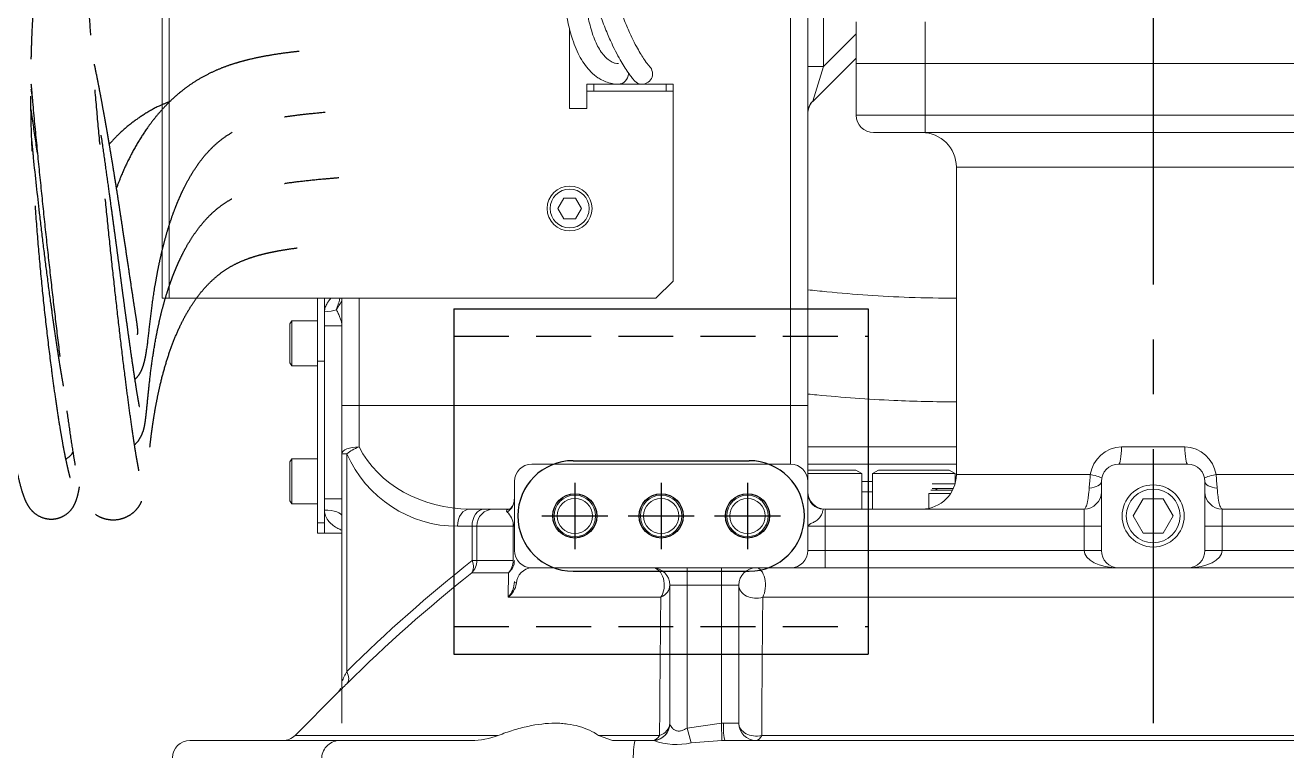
# Model space of a CAD drawing. Extents: x -2384 to 29887, y -2542 to 22350.
# Drawn here: x 1530.7 to 1896.1, y 1286.5 to 1498.6 of the extents above; entities that cross this region are included whole.
import ezdxf

# ---------------------------------------------------------------- set-up
doc = ezdxf.new("R2010")
doc.units = 0
doc.header["$LTSCALE"] = 63.5
doc.header["$MEASUREMENT"] = 0
for name, pattern in [('CENTER', [2, 1.25, -0.25, 0.25, -0.25]), ('HIDDEN', [0.375, 0.25, -0.125]), ('PHANTOM', [2.5, 1.25, -0.25, 0.25, -0.25, 0.25, -0.25])]:
    doc.linetypes.add(name, pattern=pattern)
doc.layers.get('0').update_dxf_attribs({"linetype": 'CONTINUOUS'})
for name, color, linetype in [('1', 4, 'HIDDEN'), ('2', 2, 'CENTER'), ('4', 6, 'PHANTOM')]:
    doc.layers.add(name, color=color, linetype=linetype)

# ---------------------------------------------------------------- blocks, each defined once
blk = doc.blocks.new('A$C51FE543C')
at = {"layer": '4'}
for points, knots in [([(-293.82, 377.06), (-293.81, 377.06), (-293.73, 377.01), (-293.8, 377.4), (-293.95, 378.26), (-294.24, 379.77), (-294.57, 381.68), (-294.93, 383.89), (-295.42, 387.1), (-296.07, 391.61), (-296.89, 397.63), (-297.81, 404.8), (-298.85, 413.23), (-299.98, 422.91), (-301.1, 432.97), (-302.21, 443.33), (-303.3, 453.87), (-304.36, 464.57), (-305.39, 475.43), (-306.39, 486.51), (-307.25, 496.95), (-307.96, 506.92), (-308.54, 516.48), (-308.98, 525.91), (-309.31, 535.1), (-309.53, 543.84), (-309.7, 552.97), (-309.82, 563.47), (-309.89, 575.34), (-309.92, 588.34), (-309.91, 601.1), (-309.88, 613.34), (-309.84, 625.01), (-309.79, 636.96), (-309.74, 649.42), (-309.69, 662.78), (-309.64, 674.02), (-309.6, 683.15), (-309.57, 690), (-309.54, 697.06), (-309.52, 704.63), (-309.49, 713), (-309.45, 722.44), (-309.42, 732.95), (-309.39, 744.54), (-309.36, 757.21), (-309.33, 770.86), (-309.3, 785.48), (-309.28, 798.57), (-309.28, 806.81), (-309.28, 809.86)], [0, 0, 0, 0, 0.001763, 0.011792, 0.023348, 0.036435, 0.050068, 0.063539, 0.076843, 0.102938, 0.128339, 0.153026, 0.185108, 0.216575, 0.247618, 0.278238, 0.308431, 0.337767, 0.3671, 0.396438, 0.425759, 0.447952, 0.470167, 0.492569, 0.509528, 0.526629, 0.543873, 0.56127, 0.584697, 0.608275, 0.631035, 0.652755, 0.67343, 0.693055, 0.716226, 0.739548, 0.763957, 0.77584, 0.787964, 0.800329, 0.813303, 0.828087, 0.844775, 0.863366, 0.883861, 0.906259, 0.930561, 0.956282, 0.983839, 1, 1, 1, 1]), ([(-334.87, 563.89), (-334.94, 563.19), (-335.38, 558.26), (-336.25, 549.46), (-337.4, 537.74), (-338.42, 526.78), (-339.23, 516.59), (-339.81, 507.06), (-340.23, 495.9), (-340.28, 483.29), (-339.77, 469), (-338.91, 455.02), (-337.79, 441.39), (-336.49, 428.13), (-335.04, 415.35), (-333.67, 404.69), (-332.42, 395.9), (-331.32, 388.81), (-330.34, 383.2), (-329.51, 378.92), (-328.85, 375.79), (-328.22, 373.16), (-327.61, 371.03), (-327.04, 369.36), (-326.47, 368.02), (-325.84, 366.89), (-325.08, 365.82), (-323.7, 364.46), (-321.71, 363.41), (-319.62, 363.03), (-318.09, 363.11), (-316.77, 363.45), (-315.31, 364.07), (-313.98, 365.07), (-313.03, 366.19), (-312.39, 367.28), (-311.75, 368.85), (-311.29, 370.6), (-311.05, 371.88), (-310.96, 372.4)], [0, 0, 0, 0, 0.005675, 0.039505, 0.073048, 0.106329, 0.139322, 0.172021, 0.204619, 0.260399, 0.315928, 0.371247, 0.426999, 0.483703, 0.54137, 0.600079, 0.639397, 0.6796, 0.720712, 0.745375, 0.770368, 0.794809, 0.816322, 0.833243, 0.847665, 0.859599, 0.869423, 0.878872, 0.890629, 0.896848, 0.903857, 0.907671, 0.911692, 0.920655, 0.931322, 0.943895, 0.963738, 0.985439, 1, 1, 1, 1]), ([(-324.93, 496.24), (-324.92, 496.62), (-324.87, 498.54), (-324.73, 502.83), (-324.43, 509.32), (-323.9, 517.08), (-323.16, 525.51), (-322.26, 534.39), (-321.43, 542.18), (-320.95, 546.97), (-320.77, 548.7)], [0, 0, 0, 0, 0.028373, 0.14227, 0.297153, 0.452001, 0.611689, 0.771343, 0.917775, 1, 1, 1, 1]), ([(-294.31, 416.6), (-294.22, 416.62), (-293.96, 416.69), (-294.07, 417.97), (-294.37, 420.25), (-294.85, 423.37), (-295.47, 427.34), (-296.16, 431.96), (-296.88, 436.78), (-297.61, 441.67), (-298.31, 446.29), (-298.96, 450.59), (-299.56, 454.52), (-300.15, 458.34), (-300.74, 462.02), (-301.29, 465.44), (-301.79, 468.46), (-302.19, 470.84), (-302.49, 472.64), (-302.73, 474.06), (-302.99, 475.55), (-303.31, 477.39), (-303.72, 479.66), (-304.21, 482.39), (-304.8, 485.57), (-305.5, 489.2), (-306.31, 493.23), (-306.92, 496.2), (-307.27, 497.8), (-307.31, 497.95)], [0, 0, 0, 0, 0.028626, 0.090789, 0.146942, 0.20568, 0.266935, 0.329227, 0.388908, 0.44578, 0.499834, 0.542875, 0.583941, 0.623024, 0.660118, 0.694717, 0.724345, 0.748667, 0.764052, 0.776197, 0.789479, 0.806858, 0.828337, 0.853921, 0.883616, 0.917437, 0.955407, 0.995603, 1, 1, 1, 1]), ([(-247.35, 498.49), (-248.27, 498.39), (-250.71, 498.12), (-254.33, 497.6), (-258.34, 496.91), (-261.7, 496.17), (-264.51, 495.43), (-266.91, 494.71), (-269.5, 493.79), (-272.37, 492.59), (-275.38, 491.07), (-278.27, 489.3), (-281.21, 487.17), (-284.08, 484.73), (-286.78, 482), (-289.16, 479.23), (-291.61, 475.99), (-294.16, 472.05), (-296.68, 467.39), (-298.74, 462.96), (-299.81, 460.12), (-300.25, 458.94)], [0, 0, 0, 0, 0.033582, 0.088825, 0.142636, 0.195843, 0.229567, 0.263074, 0.300436, 0.344311, 0.393572, 0.441811, 0.487931, 0.547607, 0.602358, 0.652976, 0.706339, 0.781353, 0.861411, 0.942726, 1, 1, 1, 1]), ([(-313.72, 375.17), (-313.72, 375.17), (-313.66, 375.12), (-313.74, 375.39), (-313.88, 376), (-314.19, 377.19), (-314.59, 378.94), (-315.06, 381.16), (-315.55, 383.69), (-316.05, 386.48), (-316.65, 390.05), (-317.35, 394.52), (-318.15, 399.99), (-319.11, 407.07), (-320.22, 416.02), (-321.43, 426.95), (-322.53, 438.27), (-323.49, 449.88), (-324.3, 461.73), (-324.86, 473.81), (-325.14, 485.2), (-324.97, 492.84), (-324.89, 496.24)], [0, 0, 0, 0, 0.000171, 0.021288, 0.046106, 0.07452, 0.106644, 0.140518, 0.174052, 0.207237, 0.240066, 0.290927, 0.340883, 0.389906, 0.471568, 0.551909, 0.631045, 0.708977, 0.785754, 0.862249, 0.938615, 1, 1, 1, 1]), ([(-325.01, 489.11), (-324.86, 487.36), (-324.34, 481.23), (-323.37, 471.2), (-322.13, 458.83), (-320.87, 446.8), (-319.59, 435.06), (-318.29, 423.65), (-316.98, 412.68), (-315.79, 403.14), (-314.7, 394.85), (-313.7, 387.76), (-312.88, 382.44), (-312.23, 378.65), (-311.77, 376.1), (-311.33, 373.92), (-310.88, 372.01), (-310.42, 370.4), (-309.91, 369.01), (-309.34, 367.79), (-308.69, 366.75), (-307.95, 365.84), (-306.95, 364.87), (-305.69, 363.98), (-304.1, 363.32), (-302.65, 362.95), (-300.82, 362.81), (-298.94, 363.1), (-297.2, 363.77), (-295.88, 364.56), (-294.78, 365.49), (-293.9, 366.52), (-293.29, 367.51), (-292.76, 368.66), (-292.14, 370.49), (-291.68, 373.01), (-291.35, 376.11), (-291.09, 378.99), (-290.78, 382.08), (-290.46, 384.97), (-290.14, 387.56), (-289.81, 389.98), (-289.44, 392.46), (-288.97, 395.27), (-288.37, 398.41), (-287.57, 402.14), (-286.51, 406.28), (-285.18, 410.66), (-283.67, 414.82), (-282.14, 418.36), (-280.7, 421.24), (-279.38, 423.58), (-277.95, 425.85), (-276.36, 428.04), (-274.62, 430.12), (-272.76, 432.04), (-270.69, 433.85), (-268.43, 435.48), (-266.08, 436.84), (-263.72, 437.92), (-261.48, 438.75), (-259.47, 439.37), (-257.74, 439.83), (-256.04, 440.23), (-254.08, 440.64), (-251.55, 441.09), (-248.33, 441.56), (-244.34, 442.03), (-239.89, 442.45), (-236.55, 442.7), (-235, 442.81)], [0, 0, 0, 0, 0.014245, 0.04991, 0.085504, 0.121194, 0.157392, 0.19412, 0.231387, 0.269346, 0.298662, 0.328899, 0.360083, 0.375122, 0.390381, 0.405632, 0.419414, 0.431495, 0.441386, 0.449787, 0.456728, 0.461007, 0.464756, 0.471431, 0.474418, 0.47735, 0.481267, 0.486447, 0.489525, 0.492956, 0.497002, 0.503216, 0.510739, 0.518434, 0.526075, 0.546354, 0.566577, 0.586344, 0.603909, 0.619163, 0.632126, 0.642846, 0.654596, 0.667643, 0.681978, 0.697595, 0.717655, 0.737211, 0.756273, 0.774579, 0.78735, 0.798663, 0.810705, 0.824123, 0.836386, 0.849246, 0.862654, 0.876528, 0.890172, 0.902356, 0.913076, 0.922039, 0.929095, 0.93482, 0.941916, 0.950731, 0.961283, 0.973594, 0.987694, 1, 1, 1, 1]), ([(-293.64, 395.68), (-293.63, 395.68), (-293.59, 395.67), (-293.71, 396.25), (-293.94, 397.64), (-294.43, 400.52), (-295.02, 404.31), (-295.66, 408.61), (-296.29, 413.06), (-296.87, 417.21), (-297.42, 421.2), (-297.92, 424.9), (-298.37, 428.24), (-298.77, 431.22), (-299.13, 433.98), (-299.52, 436.89), (-299.95, 440.13), (-300.45, 443.86), (-301.01, 447.99), (-301.64, 452.65), (-302.38, 458.08), (-303.25, 464.35), (-304.24, 471.37), (-305.22, 478.13), (-305.9, 482.51), (-306.19, 484.41)], [0, 0, 0, 0, 0.008164, 0.028188, 0.091077, 0.154958, 0.219737, 0.285336, 0.337205, 0.385929, 0.429818, 0.468861, 0.503056, 0.532403, 0.558082, 0.583697, 0.616161, 0.649761, 0.68723, 0.72878, 0.774416, 0.83018, 0.890994, 0.952954, 1, 1, 1, 1]), ([(-284.78, 483.95), (-285.82, 483.54), (-288.45, 482.51), (-292.21, 480.34), (-296.05, 477.65), (-299.43, 474.8), (-301.39, 472.67), (-302.33, 471.66)], [0, 0, 0, 0, 0.150715, 0.380311, 0.591692, 0.806942, 1, 1, 1, 1]), ([(-323.14, 468.99), (-323.58, 472.07), (-324.18, 476.25), (-324.8, 480.51), (-324.97, 481.62)], [0, 0, 0, 0, 0.740027, 1, 1, 1, 1]), ([(-294.89, 403.54), (-294.66, 403.77), (-294.03, 404.39), (-293.48, 405.24), (-292.9, 406.31), (-292.47, 407.5), (-292.09, 408.89), (-291.77, 410.43), (-291.3, 413.28), (-290.79, 417.77), (-290.09, 423.88), (-289.31, 429.32), (-288.55, 433.63), (-287.98, 436.58), (-287.32, 439.58), (-286.58, 442.63), (-285.76, 445.63), (-284.86, 448.59), (-283.93, 451.29), (-283.06, 453.61), (-282.27, 455.53), (-281.45, 457.39), (-280.31, 459.74), (-278.74, 462.62), (-276.7, 465.8), (-274.38, 468.77), (-271.9, 471.33), (-269.32, 473.46), (-266.47, 475.28), (-263.4, 476.7), (-260.04, 477.81), (-256.59, 478.67), (-252.99, 479.34), (-249.02, 479.93), (-244.72, 480.44), (-241.46, 480.75), (-239.82, 480.9)], [0, 0, 0, 0, 0.007082, 0.01933, 0.035084, 0.054368, 0.074976, 0.095384, 0.115626, 0.182438, 0.248517, 0.315683, 0.342502, 0.369552, 0.396831, 0.42434, 0.452084, 0.478137, 0.504682, 0.526101, 0.542487, 0.559469, 0.580432, 0.613018, 0.649276, 0.687637, 0.722908, 0.756888, 0.792188, 0.827753, 0.859585, 0.888758, 0.916032, 0.942439, 0.9712, 1, 1, 1, 1]), ([(-315.58, 401.57), (-315.78, 402.73), (-316.23, 405.29), (-316.96, 409.84), (-317.73, 414.89), (-318.5, 420.16), (-319.38, 426.54), (-320.38, 434.09), (-321.47, 442.82), (-322.77, 453.91), (-323.91, 463.9), (-324.6, 471.1), (-324.77, 472.8)], [0, 0, 0, 0, 0.070668, 0.155345, 0.238084, 0.318849, 0.397636, 0.517449, 0.632349, 0.742909, 0.939267, 1, 1, 1, 1]), ([(-295.04, 384.61), (-294.9, 384.72), (-294.13, 385.35), (-293.28, 386.74), (-292.57, 388.24), (-292.2, 389.61), (-291.97, 390.78), (-291.81, 391.97), (-291.64, 393.42), (-291.39, 395.82), (-291.03, 399.52), (-290.47, 404.76), (-289.73, 410.28), (-288.89, 415.26), (-288.05, 419.37), (-287.29, 422.61), (-286.49, 425.68), (-285.65, 428.49), (-284.89, 430.81), (-284.24, 432.63), (-283.71, 434.01), (-283.19, 435.29), (-282.62, 436.65), (-281.9, 438.25), (-280.97, 440.15), (-279.74, 442.43), (-278.27, 444.82), (-276.62, 447.16), (-274.89, 449.29), (-272.97, 451.32), (-270.83, 453.2), (-268.56, 454.83), (-266.3, 456.13), (-264.07, 457.14), (-261.63, 458.05), (-258.73, 458.89), (-255.15, 459.69), (-250.95, 460.4), (-245.98, 461.03), (-240.92, 461.54), (-237.26, 461.84), (-235.76, 461.97)], [0, 0, 0, 0, 0.002851, 0.016042, 0.031107, 0.048546, 0.06867, 0.090607, 0.112593, 0.134603, 0.189978, 0.245684, 0.300668, 0.351877, 0.382049, 0.410684, 0.437797, 0.463198, 0.485726, 0.49995, 0.512619, 0.523734, 0.535657, 0.551051, 0.569893, 0.591562, 0.619921, 0.645673, 0.670679, 0.69823, 0.727809, 0.755686, 0.781497, 0.804438, 0.825847, 0.852441, 0.879966, 0.909717, 0.941764, 0.976141, 1, 1, 1, 1]), ([(-314.91, 380.49), (-314.79, 380.56), (-313.79, 381.12), (-313.21, 381.84), (-312.89, 382.43), (-312.86, 382.47)], [0, 0, 0, 0, 0.11395, 0.924596, 1, 1, 1, 1])]:
    blk.add_open_spline(points, degree=3, knots=knots, dxfattribs=at)
blk.add_open_spline([(-325.03, 487.54), (-324.71, 485.62)], degree=1, dxfattribs=at)
blk = doc.blocks.new('CLHOLEM12pS', base_point=(6715.01, 3624.56))
blk.add_circle((6715.01, 3624.56), 6.4)
at = {"layer": '2'}
for p, q in [((6715.01, 3634.13), (6715.01, 3614.98)), ((6705.43, 3624.56), (6724.58, 3624.56))]:
    blk.add_line(p, q, dxfattribs=at)
blk = doc.blocks.new('A$C05DC3D27')
for p, q in [((-35, 60), (85, 60)), ((-35, 60), (-35, -40)), ((85, 60), (85, -40)), ((-0.5, 16), (50.5, 16)), ((-0.5, -16), (50.5, -16)), ((-35, -40), (85, -40))]:
    blk.add_line(p, q)
for centre, start, end in [((-0.5, 0), 90, 270), ((50.5, 0), 270, 90)]:
    blk.add_arc(centre, 16, start, end)
at = {"layer": '1'}
for p, q in [((-35, 52), (85, 52)), ((-35, -32), (85, -32))]:
    blk.add_line(p, q, dxfattribs=at)
for p in [(0, 0), (25, 0), (50, 0)]:
    blk.add_blockref('CLHOLEM12pS', p)

msp = doc.modelspace()

# ---------------------------------------------------------------- linework, layer by layer
at = {"color": 6, "lineweight": 0}
for p, q in [((1570.38, 1419.55), (1570.38, 1533.54)), ((1572.38, 1419.55), (1572.38, 1533.54)), ((1761.88, 1509.28), (1761.88, 1486.62)), ((1771.38, 1487.55), (1771.38, 1499.55)), ((1791.38, 1499.55), (1791.38, 1487.55)), ((1688.38, 1497.66), (1688.38, 1474.55)), ((1761.88, 1486.62), (1771.38, 1496.12)), ((1771.38, 1489.05), (1758.85, 1476.51)), ((1771.38, 1472.55), (1771.38, 1487.55)), ((1791.38, 1487.55), (1771.38, 1487.55)), ((1791.38, 1487.55), (1771.38, 1487.55)), ((1791.38, 1487.55), (1791.38, 1472.55)), ((1923.38, 1487.55), (1791.38, 1487.55)), ((1791.38, 1487.55), (1923.38, 1487.55)), ((1757.38, 1486.62), (1761.88, 1486.62)), ((1761.88, 1486.62), (1758.77, 1476.59)), ((1693.38, 1481.55), (1695.38, 1481.55)), ((1693.38, 1479.55), (1693.38, 1481.55)), ((1695.38, 1481.55), (1695.38, 1479.55)), ((1695.38, 1481.55), (1716.38, 1481.55)), ((1716.38, 1481.55), (1718.38, 1481.55)), ((1716.38, 1479.55), (1716.38, 1481.55)), ((1718.38, 1481.55), (1718.38, 1479.55)), ((1693.38, 1474.55), (1693.38, 1479.55)), ((1693.38, 1479.55), (1693.38, 1479.55)), ((1718.38, 1479.55), (1693.38, 1479.55)), ((1695.38, 1479.55), (1693.38, 1479.55)), ((1695.38, 1479.55), (1716.38, 1479.55)), ((1718.38, 1479.55), (1716.38, 1479.55)), ((1718.38, 1479.55), (1718.38, 1479.55)), ((1758.77, 1476.59), (1758.85, 1476.51)), ((1688.38, 1474.55), (1693.38, 1474.55)), ((1771.38, 1472.55), (1791.38, 1472.55)), ((1791.38, 1472.55), (1923.38, 1472.55)), ((1791.38, 1467.55), (1791.38, 1472.55)), ((1791.38, 1467.55), (1776.38, 1467.55)), ((1923.38, 1467.55), (1791.38, 1467.55)), ((1800.38, 1457.55), (1914.38, 1457.55)), ((1800.38, 1457.55), (1800.38, 1368.55)), ((1686.65, 1448.55), (1684.92, 1445.55)), ((1690.11, 1448.55), (1686.65, 1448.55)), ((1691.85, 1445.55), (1690.11, 1448.55)), ((1684.92, 1445.55), (1686.65, 1442.55)), ((1690.11, 1442.55), (1691.85, 1445.55)), ((1686.65, 1442.55), (1690.11, 1442.55)), ((1713.38, 1419.55), (1718.38, 1424.55)), ((1572.38, 1419.55), (1570.38, 1419.55)), ((1713.38, 1419.55), (1572.38, 1419.55)), ((1615.38, 1401.34), (1615.38, 1419.55)), ((1617.38, 1401.34), (1617.38, 1419.55)), ((1622.38, 1388.55), (1622.38, 1419.55)), ((1627.38, 1419.55), (1627.38, 1388.55)), ((1607.88, 1413.05), (1607.38, 1412.18)), ((1607.38, 1400.91), (1607.38, 1412.18)), ((1615.38, 1413.05), (1607.88, 1413.05)), ((1607.88, 1413.05), (1607.88, 1400.05)), ((1617.38, 1411.55), (1622.38, 1411.55)), ((1622.38, 1407.55), (1622.38, 1412.06)), ((1607.38, 1400.91), (1607.88, 1400.05)), ((1607.88, 1400.05), (1615.38, 1400.05)), ((1617.38, 1401.34), (1615.38, 1401.34)), ((1615.38, 1354.55), (1615.38, 1401.34)), ((1617.38, 1361.55), (1617.38, 1401.34)), ((1617.38, 1354.55), (1617.38, 1401.34)), ((1622.38, 1374.53), (1622.38, 1388.55)), ((1622.38, 1388.55), (1627.38, 1388.55)), ((1627.38, 1388.55), (1627.38, 1376.53)), ((1627.38, 1388.55), (1752.38, 1388.55)), ((1752.38, 1371.55), (1752.38, 1388.55)), ((1757.38, 1388.55), (1752.38, 1388.55)), ((1757.38, 1388.55), (1757.38, 1366.55)), ((1623.85, 1374.53), (1622.38, 1374.53)), ((1622.38, 1308.61), (1622.38, 1374.53)), ((1623.85, 1374.53), (1623.85, 1311.49)), ((1757.38, 1376.55), (1800.38, 1376.55)), ((1848.19, 1376.55), (1866.58, 1376.55)), ((1607.88, 1373.05), (1607.38, 1372.18)), ((1607.38, 1360.91), (1607.38, 1372.18)), ((1615.38, 1373.05), (1607.88, 1373.05)), ((1607.88, 1373.05), (1607.88, 1360.05)), ((1677.38, 1371.55), (1752.38, 1371.55)), ((1757.38, 1371.55), (1800.38, 1371.55)), ((1847.38, 1371.55), (1867.38, 1371.55)), ((1672.38, 1346.55), (1672.38, 1366.55)), ((1771.25, 1369.85), (1757.38, 1369.85)), ((1772.98, 1368.85), (1757.38, 1368.85)), ((1757.38, 1366.55), (1757.38, 1346.55)), ((1772.98, 1368.85), (1771.25, 1369.85)), ((1772.98, 1358.55), (1772.98, 1368.85)), ((1776.07, 1366.55), (1772.98, 1366.55)), ((1777.8, 1369.85), (1776.07, 1368.85)), ((1800.07, 1368.85), (1776.07, 1368.85)), ((1776.07, 1368.85), (1776.07, 1358.55)), ((1798.34, 1369.85), (1777.8, 1369.85)), ((1800.07, 1368.85), (1798.34, 1369.85)), ((1800.07, 1366.08), (1800.07, 1368.85)), ((1800.18, 1366.55), (1800.07, 1366.55)), ((1839.18, 1368.55), (1800.38, 1368.55)), ((1842.38, 1353.55), (1842.38, 1366.55)), ((1872.38, 1366.55), (1872.38, 1353.55)), ((1914.38, 1368.55), (1875.58, 1368.55)), ((1689.88, 1365.72), (1689.88, 1347.37)), ((1714.88, 1365.72), (1714.88, 1347.37)), ((1739.88, 1365.72), (1739.88, 1347.37)), ((1772.98, 1363.55), (1776.07, 1363.55)), ((1792.38, 1363.05), (1792.38, 1358.75)), ((1798.73, 1363.05), (1792.38, 1363.05)), ((1799.3, 1364.02), (1792.94, 1364.02)), ((1793.38, 1365.83), (1800, 1365.83)), ((1799.54, 1364.52), (1793.38, 1364.52)), ((1607.38, 1360.91), (1607.88, 1360.05)), ((1607.88, 1360.05), (1615.38, 1360.05)), ((1617.38, 1361.55), (1622.38, 1361.55)), ((1617.38, 1358.21), (1617.38, 1361.55)), ((1854.49, 1361.55), (1851.61, 1356.55)), ((1860.27, 1361.55), (1854.49, 1361.55)), ((1863.16, 1356.55), (1860.27, 1361.55)), ((1622.38, 1356.55), (1622.38, 1346.55)), ((1659.45, 1358.55), (1663.65, 1358.55)), ((1663.65, 1358.55), (1666.37, 1358.55)), ((1666.37, 1358.55), (1671.15, 1358.55)), ((1699.06, 1356.55), (1680.71, 1356.55)), ((1724.06, 1356.55), (1705.71, 1356.55)), ((1749.06, 1356.55), (1730.71, 1356.55)), ((1762.38, 1358.55), (1837.38, 1358.55)), ((1762.38, 1353.55), (1762.38, 1358.55)), ((1837.38, 1353.55), (1837.38, 1358.55)), ((1851.61, 1356.55), (1854.49, 1351.55)), ((1860.27, 1351.55), (1863.16, 1356.55)), ((1877.38, 1358.55), (1877.38, 1353.55)), ((1877.38, 1358.55), (1952.38, 1358.55)), ((1615.38, 1351.55), (1615.38, 1354.55)), ((1615.38, 1354.55), (1617.38, 1354.55)), ((1617.38, 1354.55), (1617.38, 1351.55)), ((1660.11, 1353.55), (1655.92, 1353.55)), ((1660.11, 1343.62), (1660.11, 1353.55)), ((1661.48, 1353.55), (1660.11, 1353.55)), ((1672.02, 1353.55), (1661.48, 1353.55)), ((1661.48, 1353.55), (1661.48, 1343.62)), ((1672.02, 1343.62), (1672.02, 1353.55)), ((1672.38, 1353.55), (1672.02, 1353.55)), ((1762.38, 1353.55), (1757.38, 1353.55)), ((1837.38, 1353.55), (1762.38, 1353.55)), ((1762.38, 1353.55), (1762.38, 1346.55)), ((1842.38, 1353.55), (1837.38, 1353.55)), ((1837.38, 1346.55), (1837.38, 1353.55)), ((1842.38, 1346.55), (1842.38, 1353.55)), ((1872.38, 1346.55), (1872.38, 1353.55)), ((1872.38, 1353.55), (1877.38, 1353.55)), ((1952.38, 1353.55), (1877.38, 1353.55)), ((1877.38, 1353.55), (1877.38, 1346.55)), ((1617.38, 1351.55), (1615.38, 1351.55)), ((1617.38, 1351.55), (1622.38, 1351.55)), ((1854.49, 1351.55), (1860.27, 1351.55)), ((1622.38, 1296.55), (1622.38, 1346.55)), ((1757.38, 1346.55), (1762.38, 1346.55)), ((1762.38, 1346.55), (1762.38, 1341.55)), ((1762.38, 1346.55), (1837.38, 1346.55)), ((1842.38, 1346.55), (1837.38, 1346.55)), ((1872.38, 1346.55), (1877.38, 1346.55)), ((1877.38, 1346.55), (1952.38, 1346.55)), ((1660.11, 1343.62), (1661.48, 1343.62)), ((1661.48, 1343.62), (1672.02, 1343.62)), ((1752.38, 1341.55), (1677.38, 1341.55)), ((1722.38, 1336.55), (1722.38, 1341.55)), ((1732.38, 1336.55), (1732.38, 1341.55)), ((1762.38, 1341.55), (1752.38, 1341.55)), ((1847.38, 1341.55), (1762.38, 1341.55)), ((1867.38, 1341.55), (1847.38, 1341.55)), ((1952.38, 1341.55), (1867.38, 1341.55)), ((1670.66, 1340.08), (1660.04, 1340.08)), ((1670.55, 1333.01), (1670.66, 1340.08)), ((1717.38, 1296.45), (1717.38, 1336.55)), ((1722.38, 1336.55), (1717.38, 1336.55)), ((1722.38, 1336.55), (1722.38, 1295.14)), ((1732.38, 1336.55), (1722.38, 1336.55)), ((1732.38, 1296.53), (1732.38, 1336.55)), ((1737.38, 1336.55), (1732.38, 1336.55)), ((1737.38, 1336.55), (1737.38, 1296.55)), ((1714.8, 1333.01), (1670.55, 1333.01)), ((1970.46, 1333.01), (1744.3, 1333.01)), ((1621.15, 1305.32), (1608.85, 1293.01)), ((1717.38, 1296.55), (1717.38, 1296.45)), ((1722.38, 1295.14), (1732.38, 1296.53)), ((1722.38, 1295.14), (1723.6, 1290.84)), ((1732.38, 1296.53), (1732.9, 1296.55)), ((1732.38, 1296.53), (1732.5, 1291.54)), ((1732.9, 1296.55), (1737.38, 1296.55)), ((1578.38, 1291.55), (1622.13, 1291.55)), ((1608.85, 1293.01), (1667.71, 1293.01)), ((1659.87, 1291.55), (1622.13, 1291.55)), ((1696.77, 1293.01), (1700.76, 1291.55)), ((1696.77, 1293.01), (1714.42, 1293.01)), ((1707.57, 1291.55), (1700.76, 1291.55)), ((1707.39, 1291.55), (1712.38, 1291.55)), ((1712.74, 1291.5), (1712.38, 1291.55)), ((1732.5, 1291.54), (1723.6, 1290.84)), ((1733.41, 1291.55), (1732.5, 1291.54)), ((1733.41, 1291.55), (1981.35, 1291.55)), ((1743.99, 1293.01), (1970.77, 1293.01))]:
    msp.add_line(p, q, dxfattribs=at)
at = {"lineweight": 0}
for p, q in [((1752.38, 1388.55), (1752.38, 1507.55)), ((1757.38, 1507.55), (1757.38, 1388.55)), ((1718.38, 1479.55), (1718.38, 1424.55))]:
    msp.add_line(p, q, dxfattribs=at)
at = {"color": 6, "lineweight": 0}
for centre, radius in [((1688.38, 1445.55), 6.5), ((1688.38, 1445.55), 5.63), ((1857.38, 1356.55), 9), ((1857.38, 1356.55), 7.79), ((1689.88, 1356.55), 6), ((1689.88, 1356.55), 5.1), ((1714.88, 1356.55), 6), ((1714.88, 1356.55), 5.1), ((1739.88, 1356.55), 6), ((1739.88, 1356.55), 5.1)]:
    msp.add_circle(centre, radius, dxfattribs=at)
for centre, radius, start, end in [((1702.38, 1484.55), 3, 90.019, 91.8267), ((1702.38, 1484.55), 3, 270.0293, 0), ((1709.38, 1484.55), 3, 216.8618, 0), ((1709.38, 1484.55), 3, 0, 36.8855), ((1762.85, 1472.95), 5.47, 138.288, 179.6944), ((1776.38, 1472.55), 5, 180, 270), ((1790.38, 1457.55), 10, 0, 90), ((1647.36, 1402.1), 30.04, 146.2679, 151.8846), ((1655.92, 1388.55), 35, 203.6067, 270), ((1848.5, 1367.12), 9.43, 91.9215, 171.2963), ((1866.28, 1367.14), 9.41, 8.5822, 88.2001), ((1677.38, 1366.55), 5, 90, 180), ((1752.38, 1366.55), 5, 0, 90), ((1847.38, 1366.55), 5, 90, 180), ((1867.38, 1366.55), 5, 0, 90), ((1790.38, 1368.55), 10, 270, 0), ((2049.92, 1349.13), 211.63, 174.7364, 175.823), ((1665.09, 1349.15), 211.39, 4.1763, 5.2642), ((1762.38, 1363.55), 5, 180, 270), ((1761.88, 1363.05), 4.5, 180, 270), ((1792.88, 1359.55), 5, 63.3452, 84.2608), ((1837.38, 1363.55), 5, 270, 0), ((1877.38, 1363.55), 5, 180, 270), ((1666.8, 1353.76), 5.24, 2.6597, 48.4948), ((1677.38, 1346.55), 5, 180, 270), ((1752.38, 1346.55), 5, 270, 0), ((1847.38, 1346.55), 5, 180, 270), ((1867.38, 1346.55), 5, 270, 0), ((1929.02, 1003.48), 433.6, 128.3299, 134.7353), ((1677.73, 1336.78), 4.78, 94.1484, 176.7687), ((1712.38, 1336.55), 5, 0, 90), ((1742.38, 1336.55), 5, 90, 180), ((1927.94, 1001.77), 431.53, 128.3743, 134.8032), ((1665.57, 1337.66), 6.81, 316.9442, 359.0193), ((1667.06, 1337.82), 5.94, 305.9493, 352.5056), ((13797.63, 1197.14), 12083.6, 179.355714, 179.545387), ((16990.81, 1197.05), 15247.11, 179.489066, 179.639383), ((1741.58, 1249.92), 132.86, 152.3905, 153.7859), ((1617.73, 1308.36), 4.57, 316.3768, 338.8667), ((1724.83, 1202.53), 145.99, 133.7682, 135.258), ((1712.38, 1296.55), 5, 270, 0), ((1742.38, 1296.55), 5, 180, 270), ((1578.38, 1286.55), 5, 90, 180), ((1605.31, 1296.55), 5, 270, 315), ((1621.84, 1286.29), 5.26, 86.8006, 177.219), ((1659.75, 1313.92), 22.37, 270.3174, 290.8474), ((1719.35, 1310.61), 20.22, 250.9428, 282.1384)]:
    msp.add_arc(centre, radius, start, end, dxfattribs=at)
for centre, major_axis, ratio, start_param, end_param in [((1761.88, 1473.48), (-4.5, 0), 0.957765, 5.476217, 6.283185), ((1623.22, 1417.65), (-2.4, -0.69), 0.920397, 5.021332, 5.05665), ((1617.38, 1417.73), (5, 0), 0.411904, 4.712389, 5.485165), ((1627.38, 1374.53), (-5, 0), 0.400455, 4.712389, 6.283185), ((1627.38, 1374.53), (-4.58, -2), 0.371755, 4.551329, 5.417257), ((1659.45, 1388.55), (-35, 0), 0.857143, 0.412014, 1.570796), ((1847.38, 1376.55), (0, 5), 0.16129, 3.141593, 4.712389), ((1867.38, 1376.55), (0, 5), 0.16129, 1.570796, 3.141593), ((1837.38, 1366.55), (-5, 0), 0.418451, 1.868863, 3.141593), ((1837.58, 1368.55), (-4.9, 1), 0.06724, 3.141593, 4.394175), ((1877.18, 1368.55), (4.9, 1), 0.06724, 1.88901, 3.141593), ((1877.38, 1366.55), (5, 0), 0.418451, 3.141593, 4.414322), ((1667.88, 1361.41), (4.5, 0), 0.976567, 5.272738, 6.283185), ((1617.38, 1356.55), (-5, 0), 0.333333, 3.141593, 4.712389), ((1659.45, 1353.55), (0, -5), 0.707107, 3.141593, 4.712389), ((1663.65, 1353.55), (0, -5), 0.707107, 3.141593, 4.712389), ((1666.37, 1353.55), (0, -5), 0.979528, 3.141593, 4.712389), ((1676.65, 1353.55), (0, -5), 0.926829, 4.621197, 4.712389), ((1667.88, 1354.41), (4.5, 0), 0.236625, 5.888138, 6.283185), ((1847.38, 1346.55), (10, 0), 0.5, 3.141593, 4.712389), ((1867.38, 1346.55), (10, 0), 0.5, 4.712389, 6.283185), ((1656.58, 1343.62), (0, -5), 0.979528, 0.785398, 1.570796), ((1656.58, 1343.62), (3.07, -3.95), 0.619503, 0.182341, 1.121562), ((1667.38, 1343.62), (0, -5), 0.926829, 0.785398, 1.570796), ((1667.38, 1343.62), (-5, 0), 0.93618, 2.285465, 3.141593), ((1712.38, 1336.55), (0, -5), 0.683733, 0.785398, 3.141593), ((1742.38, 1336.55), (0, -5), 0.542271, 0.785398, 3.141593), ((1677.38, 1337.54), (-5, 0), 0.214856, 0, 0.481868), ((1712.38, 1336.55), (5, 0), 0.80779, 5.217006, 6.283185), ((1742.38, 1336.55), (5, 0), 0.765628, 3.141593, 5.105911), ((1620.31, 1311.49), (3.5, -3.57), 0.581451, 0.018327, 1.053437), ((1712.38, 1296.45), (5, 0), 0.992741, 4.784926, 6.283185), ((1712.38, 1296.55), (-5, 0), 0.774031, 1.989692, 3.141593), ((1733.41, 1296.55), (0, 5), 0.103324, 1.570796, 3.141593), ((1742.38, 1296.55), (-5, 0), 0.747046, 0, 1.899268), ((1712.38, 1296.55), (0, -5), 0.575235, 0, 0.785398), ((1742.38, 1296.55), (0, 5), 0.456221, 3.141593, 3.926991)]:
    msp.add_ellipse(centre, major_axis=major_axis, ratio=ratio, start_param=start_param, end_param=end_param, dxfattribs=at)
for points, knots in [([(1767.18, 1722.45), (1763.45, 1722.36), (1756.02, 1722.04), (1744.71, 1720.65), (1735.02, 1718.54), (1727.47, 1716.16), (1721.07, 1713.51), (1713.88, 1709.68), (1706.63, 1704.26), (1700.44, 1697.36), (1695.64, 1689.73), (1690.26, 1677.5), (1686.23, 1660.06), (1683.58, 1638.9), (1681.86, 1618.05), (1681.07, 1597.17), (1681.1, 1576.36), (1681.86, 1555.88), (1683.25, 1535.93), (1684.77, 1519.9), (1686.28, 1507.84), (1687.62, 1500.26), (1689.25, 1493.99), (1691.5, 1488.74), (1694.17, 1485.27), (1696.3, 1483.56), (1697.89, 1482.62), (1699.5, 1481.94), (1701.44, 1481.55), (1702.01, 1481.53), (1702.38, 1481.55)], [0.0135884, 0.0135884, 0.0135884, 0.0135884, 0.0439384, 0.0788221, 0.1059779, 0.1264416, 0.1445319, 0.1637835, 0.1946144, 0.2201817, 0.2414792, 0.2704744, 0.3324016, 0.390696, 0.4482331, 0.5055687, 0.5628095, 0.6199383, 0.6771237, 0.7363445, 0.7687588, 0.7984772, 0.8200945, 0.8470467, 0.8780435, 0.8993053, 0.9109357, 0.9306607, 0.9596491, 1, 1, 1, 1]), ([(1702.49, 1487.51), (1702.51, 1487.49), (1702.46, 1487.49), (1701.79, 1487.51), (1700.89, 1487.83), (1699.95, 1488.35), (1698.68, 1489.32), (1696.81, 1491.64), (1694.98, 1495.83), (1693.51, 1501.47), (1692.23, 1508.61), (1690.78, 1520.09), (1689.31, 1535.49), (1687.94, 1554.66), (1687.15, 1574.34), (1687.03, 1594.39), (1687.68, 1614.56), (1689.2, 1634.8), (1691.58, 1655.25), (1695.03, 1672.32), (1699.75, 1684.56), (1704.06, 1692.12), (1709.57, 1698.77), (1716.07, 1703.95), (1722.83, 1707.71), (1728.9, 1710.3), (1736.06, 1712.6), (1745.34, 1714.67), (1756.01, 1716.01), (1763.01, 1716.33), (1766.34, 1716.43)], [0.0187413, 0.0187413, 0.0187413, 0.0187413, 0.0411703, 0.0706761, 0.0907553, 0.1027974, 0.123718, 0.1544076, 0.1808969, 0.2023121, 0.2317945, 0.2640918, 0.3234197, 0.3805068, 0.437515, 0.4946948, 0.552042, 0.6097429, 0.6684884, 0.7297106, 0.760363, 0.782862, 0.8058988, 0.8359448, 0.8551555, 0.8732117, 0.8931685, 0.9200474, 0.9551404, 0.9835507, 0.9835507, 0.9835507, 0.9835507]), ([(1711.77, 1486.36), (1711.67, 1486.45), (1711.49, 1486.66), (1710.44, 1488.01), (1709.38, 1489.6), (1707.96, 1491.96), (1706.23, 1495.26), (1704.1, 1500.22), (1702.44, 1504.74), (1700.88, 1509.72), (1699.41, 1515.21), (1697.96, 1521.64), (1696.66, 1528.81), (1695.55, 1536.49), (1694.51, 1545.84), (1693.69, 1557.46), (1693.5, 1565.47), (1693.44, 1569.95)], [0.0025951, 0.0025951, 0.0025951, 0.0025951, 0.1013024, 0.1833145, 0.2425272, 0.2933134, 0.3983884, 0.4537188, 0.5084803, 0.5494271, 0.5871222, 0.6378381, 0.6892726, 0.737073, 0.7962212, 0.8815216, 0.9705266, 0.9705266, 0.9705266, 0.9705266]), ([(1688.87, 1542.64), (1689.12, 1540.09), (1689.67, 1535.17), (1690.77, 1527.64), (1692.13, 1520.21), (1693.63, 1513.58), (1695.15, 1507.95), (1696.75, 1502.83), (1698.48, 1498.12), (1700.72, 1492.86), (1702.62, 1489.22), (1704.24, 1486.51), (1705.45, 1484.68), (1706.62, 1483.14), (1706.85, 1482.88), (1706.98, 1482.75)], [0.1331742, 0.1331742, 0.1331742, 0.1331742, 0.1895353, 0.2432805, 0.3014699, 0.3582587, 0.3996061, 0.4450768, 0.5044741, 0.5643644, 0.6788646, 0.7346449, 0.7991476, 0.8889729, 1, 1, 1, 1]), ([(1800.37, 1419.62), (1795.81, 1419.59), (1783.2, 1419.8), (1768.84, 1420.83), (1759.16, 1421.82), (1757.3, 1422.02)], [0.34413892, 0.34413892, 0.34413892, 0.34413892, 0.36317404, 0.39684204, 0.40490471, 0.40490471, 0.40490471, 0.40490471]), ([(1617.38, 1415.67), (1617.38, 1416.14), (1617.47, 1416.57), (1617.76, 1417.4), (1617.95, 1417.78), (1618.37, 1418.47), (1618.6, 1418.79), (1618.95, 1419.26), (1619.08, 1419.43), (1619.2, 1419.58)], [0, 0, 0, 0, 0.125, 0.125, 0.25, 0.25, 0.375, 0.375, 0.445361, 0.445361, 0.445361, 0.445361]), ([(1620.87, 1416.25), (1620.89, 1416.34), (1620.91, 1416.43), (1620.95, 1416.61), (1620.97, 1416.7), (1621.05, 1416.95), (1621.1, 1417.12), (1621.25, 1417.6), (1621.36, 1417.89), (1621.5, 1418.3), (1621.54, 1418.43), (1621.62, 1418.68), (1621.66, 1418.79), (1621.75, 1419.12), (1621.79, 1419.32), (1621.81, 1419.5)], [0, 0, 0, 0, 0.0625, 0.0625, 0.125, 0.125, 0.25, 0.25, 0.5, 0.5, 0.625, 0.625, 0.75, 0.75, 1, 1, 1, 1]), ([(1622.38, 1412.06), (1622.38, 1412.35), (1622.32, 1412.66), (1622.13, 1413.32), (1622, 1413.67), (1621.71, 1414.38), (1621.54, 1414.75), (1621.21, 1415.5), (1621.04, 1415.88), (1620.87, 1416.25)], [0, 0, 0, 0, 0.25, 0.25, 0.5, 0.5, 0.75, 0.75, 1, 1, 1, 1]), ([(1757.35, 1391.85), (1758.23, 1391.76), (1766.44, 1390.95), (1780.75, 1389.88), (1794.32, 1389.58), (1800.37, 1389.62)], [0.60385057, 0.60385057, 0.60385057, 0.60385057, 0.60745891, 0.63745661, 0.66155674, 0.66155674, 0.66155674, 0.66155674]), ([(1837.38, 1358.55), (1837.53, 1358.55), (1837.67, 1358.69), (1837.89, 1359.1), (1837.96, 1359.27), (1838.1, 1359.67), (1838.17, 1359.9), (1838.26, 1360.3), (1838.3, 1360.44), (1838.36, 1360.73), (1838.39, 1360.89), (1838.48, 1361.37), (1838.54, 1361.71), (1838.64, 1362.45), (1838.69, 1362.84), (1838.78, 1363.66), (1838.82, 1364.1), (1838.85, 1364.55)], [0, 0, 0, 0, 0.25, 0.25, 0.375, 0.375, 0.5, 0.5, 0.5625, 0.5625, 0.625, 0.625, 0.75, 0.75, 0.875, 0.875, 1, 1, 1, 1]), ([(1875.91, 1364.55), (1875.98, 1363.65), (1876.07, 1362.83), (1876.2, 1361.9), (1876.23, 1361.72), (1876.28, 1361.38), (1876.31, 1361.21), (1876.4, 1360.73), (1876.46, 1360.44), (1876.6, 1359.91), (1876.66, 1359.68), (1876.8, 1359.27), (1876.87, 1359.1), (1877.02, 1358.83), (1877.09, 1358.72), (1877.24, 1358.58), (1877.31, 1358.55), (1877.38, 1358.55)], [0, 0, 0, 0, 0.25, 0.25, 0.3125, 0.3125, 0.375, 0.375, 0.5, 0.5, 0.625, 0.625, 0.75, 0.75, 0.875, 0.875, 1, 1, 1, 1]), ([(1672.33, 1361.37), (1672.34, 1361.18), (1672.38, 1360.65), (1672.08, 1359.81), (1671.64, 1359.09), (1671.14, 1358.63), (1670.94, 1358.52), (1670.88, 1358.53), (1670.87, 1358.53)], [0, 0, 0, 0, 0.0670588, 0.2219342, 0.3696472, 0.5286954, 0.7437514, 0.7936706, 0.7936706, 0.7936706, 0.7936706]), ([(1622.32, 1352.46), (1621.97, 1352.6), (1621.61, 1352.76), (1620.78, 1353.19), (1620.32, 1353.47), (1619.45, 1354.13), (1619.04, 1354.5), (1618.31, 1355.37), (1617.99, 1355.85), (1617.64, 1356.68), (1617.55, 1356.97), (1617.42, 1357.58), (1617.38, 1357.89), (1617.38, 1358.21)], [0.4092165, 0.4092165, 0.4092165, 0.4092165, 0.5, 0.5, 0.625, 0.625, 0.75, 0.75, 0.875, 0.875, 0.9375, 0.9375, 1, 1, 1, 1]), ([(1670.27, 1357.68), (1670.19, 1357.75), (1670.14, 1357.83), (1670.1, 1358), (1670.12, 1358.09), (1670.2, 1358.23), (1670.24, 1358.27), (1670.34, 1358.35), (1670.4, 1358.39), (1670.56, 1358.46), (1670.65, 1358.49), (1670.87, 1358.53), (1671, 1358.55), (1671.15, 1358.55)], [0, 0, 0, 0, 0.25, 0.25, 0.5, 0.5, 0.625, 0.625, 0.75, 0.75, 0.875, 0.875, 1, 1, 1, 1]), ([(1761.88, 1358.55), (1761.86, 1358.55), (1761.83, 1358.46), (1761.76, 1358.22), (1761.73, 1358.12), (1761.67, 1357.88), (1761.63, 1357.74), (1761.53, 1357.44), (1761.48, 1357.28), (1761.33, 1356.93), (1761.25, 1356.75), (1761.04, 1356.39), (1760.91, 1356.2), (1760.63, 1355.86), (1760.47, 1355.7), (1760.12, 1355.41), (1759.94, 1355.27), (1759.58, 1355.03), (1759.4, 1354.93), (1759.04, 1354.73), (1758.87, 1354.64), (1758.55, 1354.47), (1758.39, 1354.39), (1757.98, 1354.17), (1757.76, 1354.04), (1757.53, 1353.85), (1757.48, 1353.79), (1757.42, 1353.7), (1757.41, 1353.67), (1757.39, 1353.61), (1757.38, 1353.58), (1757.38, 1353.55)], [0, 0, 0, 0, 0.125, 0.125, 0.1875, 0.1875, 0.25, 0.25, 0.3125, 0.3125, 0.375, 0.375, 0.4375, 0.4375, 0.5, 0.5, 0.5625, 0.5625, 0.625, 0.625, 0.6875, 0.6875, 0.75, 0.75, 0.875, 0.875, 0.9375, 0.9375, 0.96875, 0.96875, 1, 1, 1, 1]), ([(1672.38, 1353.55), (1672.38, 1353.58), (1672.37, 1353.62), (1672.34, 1353.7), (1672.32, 1353.73), (1672.24, 1353.85), (1672.15, 1353.92), (1672.03, 1354)], [0, 0, 0, 0, 0.25, 0.25, 0.5, 0.5, 1, 1, 1, 1]), ([(1696.77, 1293.01), (1695.08, 1294.14), (1693.19, 1295.03), (1690.04, 1295.93), (1688.93, 1296.16), (1687.19, 1296.39), (1686.59, 1296.45), (1685.38, 1296.53), (1684.77, 1296.55), (1681.66, 1296.55), (1679.03, 1296.24), (1674.89, 1295.34), (1673.47, 1294.97), (1670.61, 1294.08), (1669.17, 1293.58), (1667.71, 1293.01)], [0, 0, 0, 0, 0.25, 0.25, 0.375, 0.375, 0.4375, 0.4375, 0.5, 0.5, 0.75, 0.75, 0.875, 0.875, 1, 1, 1, 1]), ([(1717.38, 1296.45), (1717.38, 1296.36), (1717.42, 1296.24), (1717.54, 1295.94), (1717.64, 1295.77), (1717.87, 1295.42), (1718.01, 1295.24), (1718.26, 1294.98), (1718.35, 1294.9), (1718.55, 1294.73), (1718.65, 1294.66), (1718.88, 1294.52), (1719, 1294.46), (1719.26, 1294.36), (1719.4, 1294.32), (1719.69, 1294.27), (1719.84, 1294.26), (1720.15, 1294.27), (1720.31, 1294.29), (1720.79, 1294.38), (1721.12, 1294.5), (1721.76, 1294.79), (1722.07, 1294.96), (1722.38, 1295.14)], [0, 0, 0, 0, 0.125, 0.125, 0.25, 0.25, 0.375, 0.375, 0.4375, 0.4375, 0.5, 0.5, 0.5625, 0.5625, 0.625, 0.625, 0.6875, 0.6875, 0.75, 0.75, 0.875, 0.875, 1, 1, 1, 1]), ([(1706.81, 1286.55), (1706.81, 1286.9), (1706.82, 1287.24), (1706.84, 1287.92), (1706.86, 1288.25), (1706.9, 1288.87), (1706.92, 1289.17), (1706.97, 1289.72), (1707, 1289.97), (1707.06, 1290.41), (1707.1, 1290.61), (1707.16, 1290.95), (1707.19, 1291.1), (1707.25, 1291.32), (1707.28, 1291.41), (1707.34, 1291.52), (1707.36, 1291.55), (1707.39, 1291.55)], [0, 0, 0, 0, 0.125, 0.125, 0.25, 0.25, 0.375, 0.375, 0.5, 0.5, 0.625, 0.625, 0.75, 0.75, 0.875, 0.875, 1, 1, 1, 1])]:
    msp.add_open_spline(points, degree=3, knots=knots, dxfattribs=at)
at = {"layer": '2'}
msp.add_line((1857.38, 1883.92), (1857.38, 956.93), dxfattribs=at)

# ---------------------------------------------------------------- block references
msp.add_blockref('A$C51FE543C', (1857.38, 992.55))
at = {"color": 6, "lineweight": 0}
msp.add_blockref('A$C05DC3D27', (1689.88, 1356.55), dxfattribs=at)

doc.saveas('drawing.dxf')
